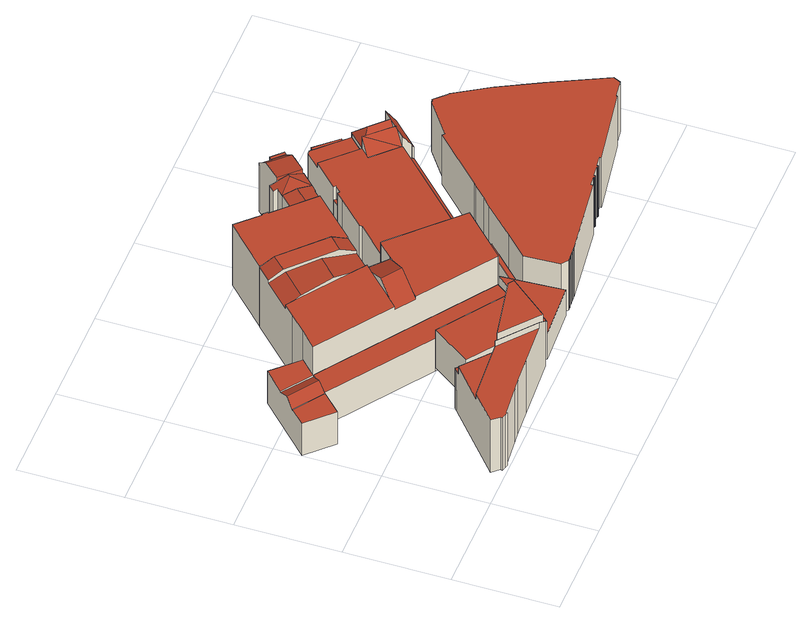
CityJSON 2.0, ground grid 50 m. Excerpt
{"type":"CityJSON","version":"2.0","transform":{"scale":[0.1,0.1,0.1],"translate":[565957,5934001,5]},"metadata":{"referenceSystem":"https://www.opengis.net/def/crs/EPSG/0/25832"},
"CityObjects":{
"building1":{"type":"Building","attributes":{"Gemeindeschluessel":"02000000","Geometrietyp2DReferenz":"3000","function":"31001_2010","roofType":"1000","measuredHeight":34.98,"storeysAboveGround":7},"geometry":[{"type":"MultiSurface","lod":"2","boundaries":[[[0,1,2]],[[3,4,5,6,7]],[[8,9,10,11,12,13,14,15]],[[16,17,18,19]],[[19,18,20,21]],[[21,20,22,23]],[[23,22,24,25]],[[25,24,26,27]],[[28,29,30,31]],[[15,1,0,8]],[[32,5,4,33]],[[34,3,7,35]],[[36,14,13,37]],[[37,13,12,38]],[[38,12,11,39]],[[39,11,10,40]],[[16,19,21,23,25,27,41,28,31,36,37,38,39,40,32,33]],[[36,31,30,42,2,1,15,14]],[[32,40,10,9,6,5]],[[29,28,41,43]],[[43,41,27,26]],[[16,33,4,3,34,17]],[[42,35,7,6,9,8,0,2]],[[43,26,24,22,20,18,17,34,35,42,30,29]]],"semantics":{"surfaces":[{"type":"RoofSurface"},{"type":"WallSurface"},{"type":"GroundSurface"}],"values":[0,0,0,1,1,1,1,1,1,1,1,1,1,1,1,1,2,1,1,1,1,1,1,0]}}]},
"building2":{"type":"Building","attributes":{"Gemeindeschluessel":"02000000","Geometrietyp2DReferenz":"3000","function":"31001_2010","roofType":"1000","measuredHeight":21.58,"storeysAboveGround":4},"geometry":[{"type":"MultiSurface","lod":"2","boundaries":[[[44,45,46,47,48,49]],[[47,50,51,52,53,48]],[[54,55,56,57]],[[49,58,59,44]],[[60,56,55,61]],[[61,55,54,52,62]],[[52,54,57,53]],[[45,63,46]],[[50,64,51]],[[65,66,67,68]],[[69,70,71,72]],[[58,49,48,53,57,56,60,72,71]],[[65,68,73,69,72,60,61,62,74]],[[75,74,62,52,51,64]],[[66,65,74,75]],[[73,68,67,63,45,44]],[[50,47,46]],[[69,73,44,59,70]],[[50,46,63,67,66,75,64]],[[58,71,70,59]]],"semantics":{"surfaces":[{"type":"RoofSurface"},{"type":"WallSurface"},{"type":"GroundSurface"}],"values":[0,0,0,1,1,1,1,1,1,1,1,1,2,1,1,1,1,1,0,0]}}]},
"building3":{"type":"Building","attributes":{"Gemeindeschluessel":"02000000","Geometrietyp2DReferenz":"3000","function":"31001_2010","roofType":"1000","measuredHeight":29.34,"storeysAboveGround":8},"geometry":[{"type":"MultiSurface","lod":"2","boundaries":[[[76,77,78,79]],[[80,81,82,83,84,85]],[[86,76,79,87]],[[77,80,85,78]],[[82,88,89,83]],[[90,91,86,87,92,93]],[[94,95,89,88]],[[89,95,93,92,84,83]],[[94,88,82,81,91,90]],[[95,94,90,93]],[[86,91,81,80,77,76]],[[92,87,79,78,85,84]]],"semantics":{"surfaces":[{"type":"RoofSurface"},{"type":"WallSurface"},{"type":"GroundSurface"}],"values":[0,0,1,1,1,2,0,1,1,1,1,1]}}]},
"building4":{"type":"Building","attributes":{"Gemeindeschluessel":"02000000","Geometrietyp2DReferenz":"3000","function":"51009_1610","roofType":"1000","measuredHeight":22.68},"geometry":[{"type":"MultiSurface","lod":"2","boundaries":[[[96,97,98,99]],[[100,101,97,96]],[[102,103,101,100]],[[103,102,99,98]],[[99,102,100,96]],[[103,98,97,101]]],"semantics":{"surfaces":[{"type":"WallSurface"},{"type":"GroundSurface"},{"type":"RoofSurface"}],"values":[0,0,0,0,1,2]}}]},
"building5":{"type":"Building","attributes":{"Gemeindeschluessel":"02000000","Geometrietyp2DReferenz":"3000","function":"31001_2010","roofType":"1000","measuredHeight":40.95,"storeysAboveGround":8},"geometry":[{"type":"MultiSurface","lod":"2","boundaries":[[[104,105,106,107,108,109,110,111,112,113]],[[114,115,107,116,117]],[[118,119,117,116]],[[120,121,122,123,113,124]],[[125,119,118,106,126,127,128]],[[122,129,130,131,132,104,123]],[[133,127,126]],[[134,111,110,135]],[[135,110,109,136]],[[115,108,107]],[[132,105,104]],[[113,112,124]],[[120,137,121]],[[129,138,130]],[[139,140,141,142]],[[143,144,145,146]],[[146,145,147,148]],[[149,150,151,152]],[[153,154,136,109,108,115,114,155]],[[156,128,127,133,131,130,138,157,158]],[[159,160,154,153,161,162]],[[163,155,114,117,119,125,164,165]],[[139,142,134,135,136,154,160,156,158,143,146,148,166,149,152]],[[134,142,141,137,120,124,112,111]],[[107,106,118,116]],[[156,160,159,164,125,128]],[[150,149,166,167]],[[167,166,148,147]],[[140,139,152,151]],[[144,143,158,157]],[[129,122,121]],[[104,113,123]],[[105,132,131,133,126,106]],[[165,164,159,162]],[[129,121,137,141,140,151,150,167,147,145,144,157,138]],[[163,165,162,161]],[[163,161,153,155]]],"semantics":{"surfaces":[{"type":"RoofSurface"},{"type":"WallSurface"},{"type":"GroundSurface"}],"values":[0,0,0,0,0,0,0,1,1,1,1,1,1,1,1,1,1,1,1,1,1,1,2,1,1,1,1,1,1,1,1,1,1,0,0,0,0]}}]},
"building6":{"type":"Building","attributes":{"Gemeindeschluessel":"02000000","Geometrietyp2DReferenz":"3000","function":"51009_1610","roofType":"1000","measuredHeight":15.38},"geometry":[{"type":"MultiSurface","lod":"2","boundaries":[[[168,169,170]],[[171,172,173]],[[172,169,168,173]],[[171,170,169,172]],[[171,173,168,170]]],"semantics":{"surfaces":[{"type":"RoofSurface"},{"type":"GroundSurface"},{"type":"WallSurface"}],"values":[0,1,2,2,2]}}]},
"building7":{"type":"Building","attributes":{"Gemeindeschluessel":"02000000","Geometrietyp2DReferenz":"3000","function":"31001_2010","roofType":"1000","measuredHeight":36.3,"storeysAboveGround":10},"geometry":[{"type":"MultiSurface","lod":"2","boundaries":[[[174,175,176,177]],[[177,176,178,179]],[[179,178,180,181]],[[181,180,182,183]],[[183,182,184,185]],[[185,184,186,187]],[[187,186,188,189]],[[189,188,190,191]],[[191,190,192,193]],[[193,192,194,195]],[[195,194,196,197]],[[197,196,198,199]],[[175,174,199,198]],[[199,174,177,179,181,183,185,187,189,191,193,195,197]],[[175,198,196,194,192,190,188,186,184,182,180,178,176]]],"semantics":{"surfaces":[{"type":"WallSurface"},{"type":"GroundSurface"},{"type":"RoofSurface"}],"values":[0,0,0,0,0,0,0,0,0,0,0,0,0,1,2]}}]},
"building8":{"type":"Building","attributes":{"Gemeindeschluessel":"02000000","Geometrietyp2DReferenz":"3000","function":"51009_1610","roofType":"1000","measuredHeight":9},"geometry":[{"type":"MultiSurface","lod":"2","boundaries":[[[200,201,202,203,204,205]],[[206,207,208,209,210,211]],[[211,210,201,200]],[[210,209,202,201]],[[209,208,203,202]],[[208,207,204,203]],[[207,206,205,204]],[[206,211,200,205]]],"semantics":{"surfaces":[{"type":"GroundSurface"},{"type":"RoofSurface"},{"type":"WallSurface"}],"values":[0,1,2,2,2,2,2,2]}}]},
"building9":{"type":"Building","attributes":{"Gemeindeschluessel":"02000000","Geometrietyp2DReferenz":"3000","function":"31001_2010","roofType":"9999","measuredHeight":36.77,"storeysAboveGround":10},"geometry":[{"type":"MultiSurface","lod":"2","boundaries":[[[212,213,214,215]],[[216,217,218,219]],[[220,221,222,223,224]],[[225,226,227,228,221,220]],[[229,230,231,232,233]],[[234,235,236,237,238]],[[237,236,239,240,241]],[[230,242,243,231]],[[240,244,245,246,247,248,249,241]],[[250,213,212,251]],[[218,215,214,219]],[[216,224,223,217]],[[252,228,227,253]],[[253,227,226,254]],[[254,226,225,255]],[[256,249,248,257]],[[257,248,247,258]],[[258,247,246,259]],[[259,246,245,260]],[[260,245,244,261]],[[262,263,264,265]],[[265,264,266,267]],[[251,212,215,218,217,223,222,268]],[[255,225,220,224,216,219,214,213,250]],[[269,235,234,242,230,229,228,252]],[[270,271,272,238,237,241,249,256]],[[273,269,252,253,254,255,250,251,268,274,262,265,267,270,256,257,258,259,260,261]],[[274,268,222,233,232,275]],[[273,261,244,240,239]],[[269,273,239,236,235]],[[234,238,272,243,242]],[[271,270,267,266]],[[263,262,274,275]],[[229,233,222,221,228]],[[263,275,232,231,243,272,271,266,264]]],"semantics":{"surfaces":[{"type":"RoofSurface"},{"type":"WallSurface"},{"type":"GroundSurface"}],"values":[0,0,0,0,0,0,0,0,0,1,1,1,1,1,1,1,1,1,1,1,1,1,1,1,1,1,2,1,1,1,1,1,1,1,0]}}]},
"building10":{"type":"Building","attributes":{"Gemeindeschluessel":"02000000","Geometrietyp2DReferenz":"3000","function":"31001_2010","roofType":"1000","measuredHeight":33.68,"storeysAboveGround":7},"geometry":[{"type":"MultiSurface","lod":"2","boundaries":[[[276,277,278,279,280,281,282]],[[283,284,285,286,287,288]],[[289,290,291,292,293,294]],[[290,295,291]],[[296,297,298,299]],[[299,298,300,301]],[[301,300,302,303]],[[303,302,304,305]],[[305,304,306,307]],[[307,306,308,309]],[[309,308,310,311]],[[294,312,313,289]],[[281,314,315,282]],[[316,280,279,317]],[[317,279,278,318]],[[318,278,277,319]],[[319,277,276,320]],[[288,321,322,283]],[[293,312,294]],[[323,287,286,324]],[[324,286,285,325]],[[325,285,284,326]],[[293,292,327]],[[328,316,317,318,319,320,329,296,299,301,303,305,307,309,311,323,324,325,326,330,331]],[[332,315,314,333,313,312,293,327,322,321,310,308,306,304,302,300,298,297]],[[310,321,288,287,323,311]],[[328,331,295,290,289,313,333]],[[315,332,329,320,276,282]],[[331,330,327,292,291,295]],[[330,326,284,283,322,327]],[[316,328,333,314,281,280]],[[332,297,296,329]]],"semantics":{"surfaces":[{"type":"RoofSurface"},{"type":"WallSurface"},{"type":"GroundSurface"}],"values":[0,0,0,0,1,1,1,1,1,1,1,1,1,1,1,1,1,1,1,1,1,1,1,2,0,1,1,1,1,1,1,1]}}]},
"building11":{"type":"Building","attributes":{"Gemeindeschluessel":"02000000","Geometrietyp2DReferenz":"3000","function":"31001_2460","roofType":"1000","measuredHeight":18.72,"storeysAboveGround":1},"geometry":[{"type":"MultiSurface","lod":"2","boundaries":[[[305,311,309,307]],[[334,335,336,337]],[[337,336,311,305]],[[336,335,309,311]],[[335,334,307,309]],[[334,337,305,307]]],"semantics":{"surfaces":[{"type":"GroundSurface"},{"type":"RoofSurface"},{"type":"WallSurface"}],"values":[0,1,2,2,2,2]}}]},
"building12":{"type":"Building","attributes":{"Gemeindeschluessel":"02000000","Geometrietyp2DReferenz":"3000","function":"51009_1610","roofType":"1000","measuredHeight":28.14},"geometry":[{"type":"MultiSurface","lod":"2","boundaries":[[[338,339,340,341]],[[341,340,342,343]],[[343,342,344,345]],[[346,347,339,338]],[[348,349,350,351]],[[352,350,349,244,344,342,340,339,347]],[[346,338,341,343,345,353,348,351,354]],[[348,353,244,349]],[[353,345,344,244]],[[346,354,352,347]],[[354,351,350,352]]],"semantics":{"surfaces":[{"type":"WallSurface"},{"type":"RoofSurface"},{"type":"GroundSurface"}],"values":[0,0,0,0,0,1,2,0,0,0,0]}}]},
"building13":{"type":"Building","attributes":{"Gemeindeschluessel":"02000000","Geometrietyp2DReferenz":"3000","function":"31001_2010","roofType":"1000","measuredHeight":29.87,"storeysAboveGround":5},"geometry":[{"type":"MultiSurface","lod":"2","boundaries":[[[355,356,357,358]],[[359,360,361,362]],[[362,361,363,364]],[[364,363,365,366]],[[366,365,367,368]],[[368,367,369,370]],[[371,372,373,374]],[[374,373,375,376]],[[376,375,377,378]],[[379,380,381,382]],[[383,384,385,386]],[[386,385,387,388]],[[388,387,389,390]],[[390,389,391,392]],[[392,391,393,394]],[[394,393,395,396]],[[396,395,397,398]],[[398,397,399,400]],[[400,399,401,402]],[[402,401,403,404]],[[404,403,405,406]],[[406,405,407,408]],[[408,407,409,410]],[[410,409,411,412]],[[412,411,413,414]],[[414,413,415,416]],[[416,415,417,418]],[[418,417,419,420]],[[420,419,421,422]],[[422,421,423,424]],[[424,423,425,426]],[[426,425,427,428]],[[428,427,429,430]],[[430,429,431,432]],[[432,431,433,434]],[[434,433,435,436]],[[436,435,437,438]],[[438,437,439,440]],[[440,439,441,442]],[[442,441,443,444]],[[444,443,445,446]],[[446,445,447,448]],[[448,447,449,450]],[[450,449,451,452]],[[452,451,453,454]],[[454,453,455,456]],[[456,455,457,458]],[[458,457,459,460]],[[460,459,461,462]],[[462,461,463,464]],[[464,463,465,466]],[[466,465,467,468]],[[468,467,469,470]],[[470,469,471,472]],[[472,471,473,474]],[[474,473,475,476]],[[476,475,477,478]],[[478,477,479,480]],[[480,479,481,482]],[[482,481,483,484]],[[484,483,485,486]],[[486,485,487,488]],[[488,487,489,490]],[[490,489,491,492]],[[492,491,493,494]],[[494,493,495,496]],[[496,495,497,498]],[[498,497,499,500]],[[500,499,501,502]],[[502,501,503,504]],[[504,503,505,506]],[[506,505,507,508]],[[508,507,509,510]],[[510,509,511,512]],[[512,511,513,514]],[[514,513,515,516]],[[516,515,517,518]],[[518,517,519,520]],[[520,519,521,522]],[[522,521,523,524]],[[524,523,525,526]],[[526,525,527,528]],[[528,527,529,530]],[[530,529,531,532]],[[533,531,529,527,525,523,521,519,517,515,513,511,509,507,505,503,501,499,497,495,493,491,489,487,485,483,481,479,477,475,473,471,469,467,465,463,461,459,457,455,453,451,449,447,445,443,441,439,437,435,433,431,429,427,425,423,421,419,417,415,413,411,409,407,405,403,401,399,397,395,393,391,389,387,385,384,381,380,534,377,375,373,372,369,367,365,363,361,360,357,356]],[[535,355,358,359,362,364,366,368,370,371,374,376,378,536,379,382,383,386,388,390,392,394,396,398,400,402,404,406,408,410,412,414,416,418,420,422,424,426,428,430,432,434,436,438,440,442,444,446,448,450,452,454,456,458,460,462,464,466,468,470,472,474,476,478,480,482,484,486,488,490,492,494,496,498,500,502,504,506,508,510,512,514,516,518,520,522,524,526,528,530,532]],[[355,535,533,356]],[[535,532,531,533]],[[383,382,381,384]],[[379,536,534,380]],[[536,378,377,534]],[[371,370,369,372]],[[359,358,357,360]]],"semantics":{"surfaces":[{"type":"WallSurface"},{"type":"RoofSurface"},{"type":"GroundSurface"}],"values":[0,0,0,0,0,0,0,0,0,0,0,0,0,0,0,0,0,0,0,0,0,0,0,0,0,0,0,0,0,0,0,0,0,0,0,0,0,0,0,0,0,0,0,0,0,0,0,0,0,0,0,0,0,0,0,0,0,0,0,0,0,0,0,0,0,0,0,0,0,0,0,0,0,0,0,0,0,0,0,0,0,0,0,0,1,2,0,0,0,0,0,0,0]}}]},
"building14":{"type":"Building","attributes":{"Gemeindeschluessel":"02000000","Geometrietyp2DReferenz":"3000","function":"31001_2010","roofType":"3200","measuredHeight":32.19,"storeysAboveGround":8},"geometry":[{"type":"MultiSurface","lod":"2","boundaries":[[[537,538,539,540,541,542]],[[543,544,538,537]],[[538,544,545,539]],[[546,542,541,547]],[[547,541,540,548]],[[548,540,539,549]],[[550,551,552,553]],[[554,555,556,557]],[[554,557,550,553,558,546,547,548,549,559]],[[556,555,560,561,562,563,552,551]],[[546,558,563,562,543,537,542]],[[560,555,554,559]],[[562,561,545,544,543]],[[559,549,539,545,561,560]],[[556,551,550,557]],[[552,563,558,553]]],"semantics":{"surfaces":[{"type":"RoofSurface"},{"type":"WallSurface"},{"type":"GroundSurface"}],"values":[0,0,0,1,1,1,1,1,2,0,1,1,1,1,1,1]}}]},
"building15":{"type":"Building","attributes":{"Gemeindeschluessel":"02000000","Geometrietyp2DReferenz":"3000","function":"51009_1610","roofType":"1000","measuredHeight":6.02},"geometry":[{"type":"MultiSurface","lod":"2","boundaries":[[[564,565,566,567]],[[568,569,570,571]],[[568,567,566,569]],[[569,566,565,570]],[[570,565,564,571]],[[571,564,567,568]]],"semantics":{"surfaces":[{"type":"RoofSurface"},{"type":"GroundSurface"},{"type":"WallSurface"}],"values":[0,1,2,2,2,2]}}]}
},
"vertices":[
[599,197,314],[457,314,314],[293,173,314],[773,54,378],[866,60,300],[881,79,270],[725,206,270],[599,197,378],[599,197,269],[725,206,269],[702,225,269],[600,205,269],[537,279,269],[487,339,269],[475,329,269],[457,314,269],[560,41,28],[560,41,344],[433,31,344],[433,31,28],[381,26,344],[381,26,28],[231,10,344],[231,10,28],[228,5,344],[228,5,28],[215,9,344],[215,9,28],[194,24,28],[194,24,344],[162,60,344],[162,60,28],[881,79,28],[866,60,28],[773,54,344],[599,197,344],[475,329,28],[487,339,28],[537,279,28],[600,205,28],[702,225,28],[192,16,28],[293,173,344],[192,16,344],
[217,840,190],[218,840,190],[233,855,201],[261,883,221],[120,981,221],[76,938,190],[289,911,201],[305,926,190],[304,926,190],[164,1025,190],[304,926,197],[381,1002,197],[262,1122,197],[164,1025,197],[76,938,197],[217,840,197],[262,1122,5],[381,1002,5],[304,926,5],[218,840,201],[305,926,201],[1036,268,5],[1036,268,201],[696,506,201],[696,506,5],[126,750,5],[126,750,197],[7,870,197],[7,870,5],[217,840,5],[1104,366,5],[1104,366,201],
[600,205,152],[700,225,152],[566,319,152],[537,279,152],[700,225,252],[702,225,252],[703,225,252],[1011,285,252],[696,506,252],[566,319,252],[600,205,26],[537,279,26],[703,225,319],[1011,285,319],[881,79,26],[702,225,26],[696,506,26],[1036,268,26],[881,79,319],[1036,268,319],
[881,79,40],[881,79,267],[1036,268,267],[1036,268,40],[896,66,40],[896,66,267],[1052,256,40],[1052,256,267],
[831,850,370],[862,880,370],[791,930,370],[550,1099,370],[508,1128,370],[456,1076,370],[381,1002,370],[304,926,370],[657,679,370],[688,709,370],[632,1250,350],[508,1128,350],[575,1081,382],[689,1194,382],[719,980,391],[813,1073,391],[750,614,351],[779,643,370],[851,715,415],[759,779,415],[657,679,351],[934,954,350],[862,880,350],[864,882,350],[863,883,350],[924,786,370],[941,804,358],[875,871,351],[862,880,351],[875,871,350],[304,926,6],[381,1002,6],[456,1076,6],[750,614,370],[941,804,370],[1106,364,6],[1106,364,370],[1104,366,370],[1104,366,6],[1003,864,6],[1003,864,370],[1013,873,370],[1013,873,6],[1020,868,370],[1020,868,6],[1316,577,6],[1316,577,370],[1318,574,370],[1318,574,6],[698,1315,364],[698,1315,6],[632,1250,364],[863,883,6],[942,803,370],[942,803,6],[995,1015,365],[995,1015,6],[747,1265,400],[938,1072,408],[682,1200,400],[934,954,365],[876,1010,408],[1166,726,6],[1166,726,370],
[1160,384,194],[897,64,194],[1179,81,194],[1179,81,40],[897,64,40],[1160,384,40],
[898,1513,7],[898,1513,370],[899,1513,370],[899,1513,7],[1001,1411,370],[1001,1411,7],[1005,1415,370],[1005,1415,7],[1024,1395,370],[1024,1395,7],[1020,1391,370],[1020,1391,7],[1051,1361,370],[1051,1361,7],[1053,1359,370],[1053,1359,7],[1194,1220,370],[1194,1220,7],[1197,1217,370],[1197,1217,7],[1168,1188,370],[1168,1188,7],[995,1015,370],[995,1015,7],[698,1315,370],[698,1315,7],
[1190,168,32],[1174,167,32],[1166,294,32],[1392,518,32],[1407,503,32],[1183,280,32],[1183,280,122],[1407,503,122],[1392,518,122],[1166,294,122],[1174,167,122],[1190,168,122],
[1112,1418,72],[1053,1359,72],[1081,1331,81],[1140,1390,81],[1095,1317,75],[1154,1376,75],[1140,1390,75],[1081,1331,75],[1147,1267,369],[1206,1326,369],[1155,1376,358],[1154,1376,358],[1095,1317,358],[1194,1220,359],[1228,1254,359],[1231,1250,358],[1257,1276,358],[1257,1276,355],[1258,1277,356],[1257,1377,379],[1155,1377,356],[1155,1376,355],[1317,1336,296],[1318,1337,303],[1325,1344,370],[1240,1432,370],[1232,1424,296],[1382,1401,364],[1401,1421,362],[1316,1509,362],[1317,1336,356],[1267,1388,379],[1453,1474,297],[1407,1520,298],[1396,1509,311],[1360,1547,310],[1369,1557,298],[1367,1559,298],[1053,1359,11],[1112,1418,11],[1257,1276,11],[1231,1250,11],[1228,1254,11],[1194,1220,11],[1367,1559,11],[1369,1557,11],[1360,1547,11],[1396,1509,11],[1407,1520,11],[1453,1474,11],[1175,1424,11],[1175,1424,349],[1202,1451,349],[1202,1451,11],[1215,1438,355],[1215,1438,11],[1155,1376,11],[1318,1337,11],[1231,1423,11],[1231,1423,362],[1232,1424,362],[1382,1401,11],[1188,1410,11],[1188,1410,355],
[1316,577,203],[1715,972,203],[1715,980,202],[1718,980,202],[1718,985,201],[1689,1014,190],[1282,610,190],[1620,1179,256],[1689,1247,256],[1695,1253,256],[1552,1396,256],[1536,1395,256],[1469,1329,256],[1691,1019,276],[1692,1019,277],[1622,1175,354],[1620,1178,354],[1579,1137,283],[1575,1133,276],[1734,1062,352],[1020,868,17],[1020,868,283],[1165,1012,283],[1165,1012,17],[1165,1025,283],[1165,1025,17],[1286,1147,283],[1286,1147,17],[1324,1184,283],[1324,1184,17],[1333,1175,283],[1333,1175,17],[1362,1203,283],[1362,1203,17],[1353,1213,283],[1353,1213,17],[1575,1133,283],[1691,1019,283],[1689,1014,283],[1282,610,283],[1718,985,17],[1718,980,17],[1715,980,17],[1715,972,17],[1316,577,17],[1469,1329,283],[1620,1179,283],[1536,1395,17],[1552,1396,17],[1695,1253,17],[1689,1247,17],[1620,1178,283],[1688,1016,17],[1166,726,17],[1620,1178,17],[1734,1062,17],[1166,726,283],[1688,1016,283],
[1333,1175,205],[1362,1203,205],[1353,1213,205],[1324,1184,205],
[1231,1250,15],[1231,1250,297],[1257,1276,297],[1257,1276,15],[1318,1337,297],[1318,1337,15],[1382,1401,297],[1382,1401,15],[1237,1245,15],[1237,1245,297],[1407,1520,15],[1407,1520,297],[1418,1531,297],[1418,1531,15],[1470,1479,297],[1453,1474,15],[1470,1479,15],
[1183,280,31],[1183,280,329],[1285,381,329],[1285,381,31],[1429,526,31],[1429,526,329],[1464,561,329],[1464,561,31],[1524,619,329],[1524,619,31],[1535,630,329],[1535,630,31],[1772,866,329],[1772,866,31],[1782,855,329],[1782,855,31],[1951,978,31],[1951,978,329],[1956,974,329],[1956,974,31],[1965,980,329],[1965,980,31],[2019,924,329],[2019,924,31],[2128,755,31],[2128,755,329],[2225,565,329],[2225,565,31],[2359,287,31],[2359,287,329],[2342,251,329],[2342,251,31],[2257,238,329],[2257,238,31],[2254,232,329],[2254,232,31],[1872,167,329],[1872,167,31],[1871,176,329],[1871,176,31],[1822,169,329],[1822,169,31],[1822,168,329],[1822,168,31],[1822,167,329],[1822,167,31],[1821,167,329],[1821,167,31],[1821,166,329],[1821,166,31],[1821,165,329],[1821,165,31],[1821,164,329],[1821,164,31],[1820,164,329],[1820,164,31],[1820,163,329],[1820,163,31],[1819,163,329],[1819,163,31],[1818,162,329],[1818,162,31],[1817,162,329],[1817,162,31],[1817,161,329],[1817,161,31],[1816,161,329],[1816,161,31],[1815,161,329],[1815,161,31],[1814,161,329],[1814,161,31],[1813,161,329],[1813,161,31],[1812,161,329],[1812,161,31],[1812,162,329],[1812,162,31],[1811,162,329],[1811,162,31],[1810,162,329],[1810,162,31],[1810,163,329],[1810,163,31],[1809,163,329],[1809,163,31],[1809,164,329],[1809,164,31],[1808,165,329],[1808,165,31],[1808,166,329],[1808,166,31],[1807,167,329],[1807,167,31],[1758,161,329],[1758,161,31],[1758,160,329],[1758,160,31],[1758,159,329],[1758,159,31],[1758,158,329],[1758,158,31],[1758,157,329],[1758,157,31],[1758,156,329],[1758,156,31],[1757,155,329],[1757,155,31],[1756,154,329],[1756,154,31],[1755,153,329],[1755,153,31],[1754,153,329],[1754,153,31],[1753,152,329],[1753,152,31],[1752,152,329],[1752,152,31],[1751,152,329],[1751,152,31],[1750,152,329],[1750,152,31],[1749,152,329],[1749,152,31],[1749,153,329],[1749,153,31],[1748,153,329],[1748,153,31],[1747,153,329],[1747,153,31],[1747,154,329],[1747,154,31],[1746,154,329],[1746,154,31],[1746,155,329],[1746,155,31],[1745,155,329],[1745,155,31],[1745,156,329],[1745,156,31],[1745,157,329],[1745,157,31],[1744,157,329],[1744,157,31],[1744,158,329],[1744,158,31],[1744,159,329],[1744,159,31],[1701,153,329],[1701,153,31],[1703,143,329],[1703,143,31],[1316,91,329],[1316,91,31],[1308,90,329],[1308,90,31],[1300,90,329],[1300,90,31],[1292,89,329],[1292,89,31],[1284,88,329],[1284,88,31],[1276,88,329],[1276,88,31],[1268,87,329],[1268,87,31],[1261,86,329],[1261,86,31],[1253,86,329],[1253,86,31],[1246,85,329],[1246,85,31],[1238,84,329],[1238,84,31],[1231,84,329],[1231,84,31],[1224,83,329],[1224,83,31],[1193,109,329],[2024,921,329],[1193,109,31],[2024,921,31],
[1621,1177,286],[1695,1177,346],[1695,1254,284],[1695,1253,284],[1689,1247,284],[1620,1178,284],[1733,1063,284],[1772,1101,346],[1811,1139,284],[1620,1178,25],[1689,1247,25],[1695,1253,25],[1695,1254,25],[1718,985,25],[1718,985,279],[1688,1016,346],[1688,1016,25],[1722,976,25],[1722,976,264],[1718,980,274],[1718,980,25],[1734,1062,25],[1849,1101,25],[1849,1101,264],[1811,1139,347],[1733,1063,347],[1734,1062,346],
[1809,1324,83],[1839,1352,83],[1743,1456,83],[1713,1428,83],[1713,1428,22],[1743,1456,22],[1839,1352,22],[1809,1324,22]
]}
